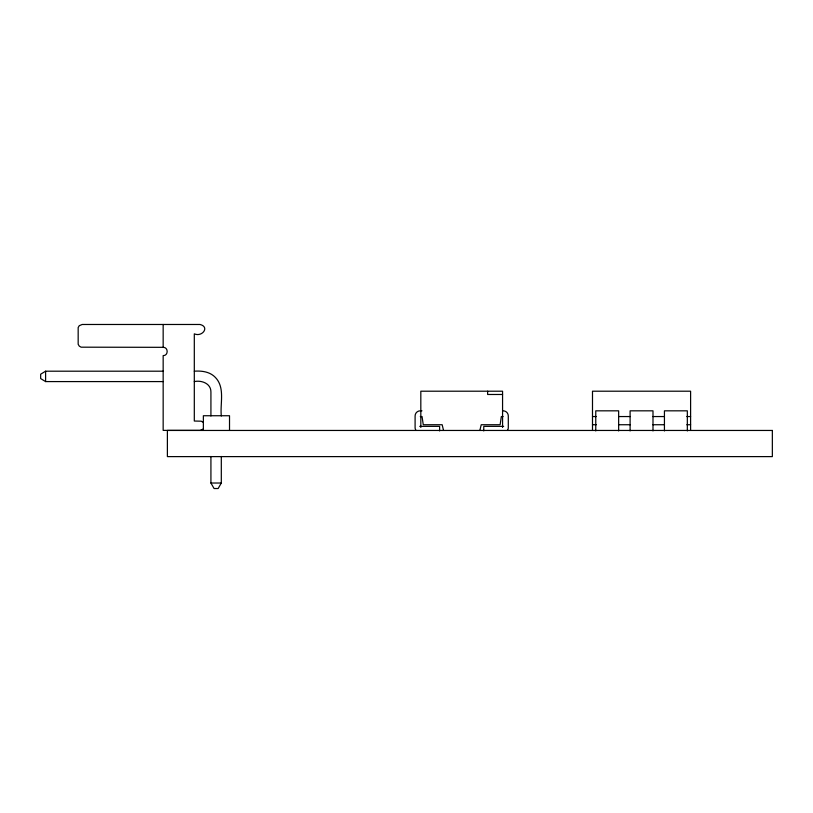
<?xml version="1.0" encoding="UTF-8"?>
<svg xmlns="http://www.w3.org/2000/svg" width="813" height="813" viewBox="0 0 813 813"><rect width="100%" height="100%" fill="white"/><g stroke="black" fill="none" stroke-linecap="round" stroke-linejoin="round"><path stroke-width="1.22" d="M479.843 430.453L481.235 424.732L500.117 424.732L501.347 416.551L503.095 416.561M221.309 456.459L221.309 483.024L218.158 488.522L214.073 488.522L210.923 483.024L210.923 456.459M203.321 429.01L200.018 430.382L163.159 430.382L163.159 355.627C168.494 355.83 168.494 347.121 163.159 347.324L81.107 347.181L79.247 346.104L78.17 344.245L78.17 327.558L79.247 325.698L82.184 324.478L200.018 324.478C210.089 326.897 202.122 337.415 194.307 333.828L194.307 421.032L201.228 421.195L203.321 422.404M163.159 371.195L45.599 371.195L40.65 374.204L40.65 378.573L45.599 381.582L163.159 381.582M420.291 416.561L422.049 416.551L423.268 424.732L442.16 424.732L443.542 430.453M194.307 371.195C201.705 370.657 209.815 371.673 215.221 377.283C225.364 387.516 219.957 403.38 221.309 415.992M194.307 381.582C201.482 380.017 211.034 383.441 210.923 391.968L210.923 415.992M502.566 394.478L487.627 394.478L487.627 391.205M421.967 410.829L420.209 410.829A5.122 5.122 0 0 0 415.097 415.951L415.097 427.638A4.451 4.451 0 0 0 416.012 430.341M592.494 416.551L596.275 416.551M618.906 416.551L630.227 416.551M652.869 416.551L664.191 416.551M686.822 416.551L690.603 416.551M592.494 424.732L596.275 424.732M618.906 424.732L630.227 424.732M652.869 424.732L664.191 424.732M686.822 424.732L690.603 424.732M419.732 426.358L439.62 426.358L439.62 430.941M503.654 426.358L483.765 426.358L483.765 430.941M210.923 483.024L221.309 483.024M690.603 430.453L690.603 391.205L592.494 391.205L592.494 430.453M687.331 430.941L687.331 410.829L664.434 410.829L664.434 430.941M652.991 430.941L652.991 410.829L630.105 410.829L630.105 430.941M618.652 430.941L618.652 410.829L595.766 410.829L595.766 430.941M502.566 427.445L502.566 391.205L420.819 391.205L420.819 427.445M229.52 430.453L229.52 415.738L203.362 415.738L203.362 430.453M163.159 324.478L163.159 347.324M45.599 371.195L45.599 381.582M503.176 410.829A5.122 5.122 0 0 1 508.298 415.951L508.298 427.638A4.451 4.451 0 0 1 507.373 430.341M772.35 430.453L167.387 430.453L167.387 456.611L772.35 456.611L772.35 430.453"/></g></svg>
